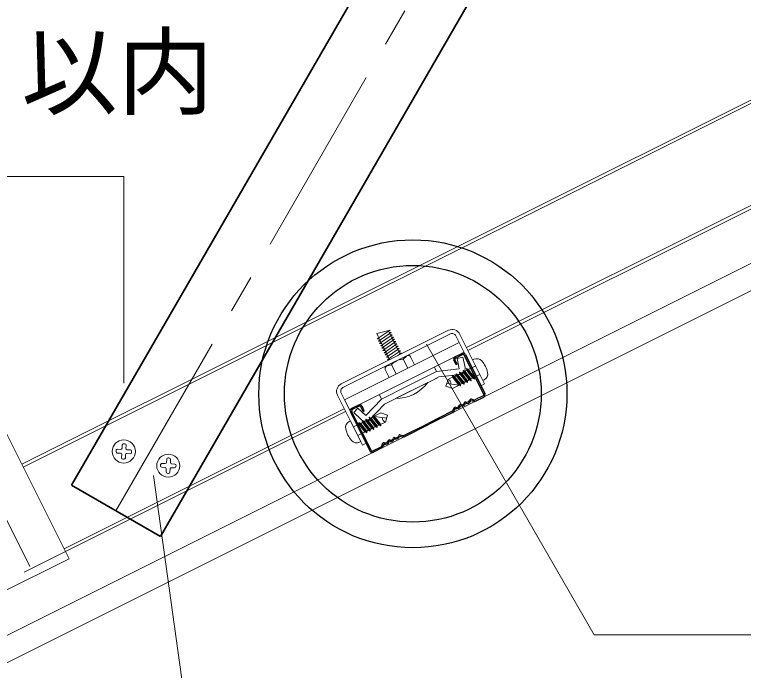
# Model space of a CAD drawing. Units: millimetres, scale not verified. Extents: x -2895 to 2955, y -2104 to 2057.
# Drawn here: x 1421.6 to 1705.6, y -1089.3 to -833.8 of the extents above; entities that cross this region are included whole.
import ezdxf
from ezdxf.enums import TextEntityAlignment as Align

# ---------------------------------------------------------------- set-up
doc = ezdxf.new("R2010")
doc.units = ezdxf.units.MM
doc.header["$LTSCALE"] = 15
doc.linetypes.add('CHAIN1', pattern=[8, 5, -1, 1, -1])
doc.linetypes.add('DASHED1', pattern=[1.8, 1.2, -0.6])
for name, color, linetype, lineweight in [('3-0_中心線', 4, 'CHAIN1', 9), ('3-1_吊りボルト', 7, 'Continuous', 18), ('3-2_野縁受け', 3, 'Continuous', 18), ('3-3_野縁', 2, 'Continuous', 25), ('3-5_寸法', 4, 'Continuous', 9), ('3-6_文字', 7, 'Continuous', 18), ('3-7_ブレース', 6, 'Continuous', 35), ('3-8_パネル', 7, 'Continuous', 18), ('3-A_クリップ', 7, 'Continuous', 18), ('3-B_ビス', 7, 'Continuous', 18)]:
    doc.layers.add(name, color=color, linetype=linetype, lineweight=lineweight)
doc.styles.add('ＭＳ ゴシック', font='')
doc.styles.get('ＭＳ ゴシック').set_extended_font_data('MS Gothic')

msp = doc.modelspace()

# ---------------------------------------------------------------- linework, layer by layer
at = {"layer": '3-0_中心線'}
for p, q in [((1461.14, -1027.16), (1874.78, -310.72)), ((1394.05, -981.74), (1430.86, -1055.35))]:
    msp.add_line(p, q, dxfattribs=at)
at = {"layer": '3-1_吊りボルト'}
for p, q in [((1413.82, -987.74), (1442.89, -1045.87)), ((1442.89, -1045.87), (1416.06, -1059.29))]:
    msp.add_line(p, q, dxfattribs=at)
at = {"layer": '3-1_吊りボルト', "linetype": 'DASHED1'}
msp.add_line((1441.46, -1043.01), (1414.63, -1056.43), dxfattribs=at)
at = {"layer": '3-2_野縁受け'}
for p, q in [((1424.47, -1009.02), (2297.63, -572.44)), ((1425, -1010.1), (2298.17, -573.51)), ((1821.1, -851.85), (1597.67, -963.56)), ((1821.64, -852.93), (1598.21, -964.64)), ((1440.92, -1041.94), (1550.07, -987.37)), ((1441.46, -1043.01), (1550.61, -988.44))]:
    msp.add_line(p, q, dxfattribs=at)
at = {"layer": '3-3_野縁'}
for p, q in [((1593.2, -967.14), (1595.88, -965.8)), ((1593.43, -967.59), (1596.11, -966.25)), ((1604.37, -981.66), (1596.78, -966.47)), ((1597.23, -966.25), (1604.81, -981.41)), ((1593.65, -970.27), (1592.75, -968.48)), ((1594.1, -970.05), (1593.2, -968.26)), ((1594.1, -970.05), (1593.65, -970.27)), ((1599.46, -984.14), (1600.41, -984.45)), ((1599.46, -984.14), (1600.41, -984.45)), ((1599.62, -983.66), (1600.57, -983.98)), ((1600.57, -983.98), (1599.62, -983.66)), ((1604.16, -982.35), (1600.95, -983.95)), ((1604.16, -982.35), (1600.95, -983.95)), ((1601.17, -984.4), (1604.38, -982.8)), ((1601.17, -984.4), (1604.38, -982.8)), ((1555.63, -985.93), (1552.95, -987.27)), ((1555.86, -986.37), (1553.17, -987.72)), ((1557.42, -988.39), (1556.53, -986.6)), ((1557.87, -988.16), (1556.98, -986.37)), ((1592.73, -987.11), (1592.41, -988.06)), ((1593.2, -987.27), (1592.89, -988.22)), ((1552.5, -988.61), (1560.09, -1003.78)), ((1560.54, -1003.57), (1552.95, -988.39)), ((1557.42, -988.39), (1557.87, -988.16)), ((1592.16, -988.35), (1582.69, -993.08)), ((1592.38, -988.79), (1582.91, -993.53)), ((1573.22, -997.82), (1582.69, -993.08)), ((1573.45, -998.26), (1582.91, -993.53)), ((1571.73, -998), (1572.68, -998.32)), ((1571.89, -997.53), (1572.84, -997.84)), ((1565, -1000.97), (1564.68, -1001.92)), ((1564.68, -1001.92), (1565, -1000.97)), ((1565.47, -1001.13), (1565.16, -1002.08)), ((1565.47, -1001.13), (1565.16, -1002.08)), ((1561.22, -1003.81), (1564.43, -1002.21)), ((1561.22, -1003.81), (1564.43, -1002.21)), ((1564.65, -1002.66), (1561.45, -1004.26)), ((1564.65, -1002.66), (1561.45, -1004.26))]:
    msp.add_line(p, q, dxfattribs=at)
for centre, radius, start, end in [((1593.65, -968.04), 1, 116.562, 206.562), ((1593.65, -968.04), 0.5, 116.562, 206.562), ((1596.33, -966.7), 1, 26.562, 116.562), ((1596.33, -966.7), 0.5, 26.562, 116.562), ((1603.93, -981.9), 0.5, 296.565, 29.0891), ((1603.93, -981.9), 0.5, 296.565, 29.0891), ((1603.93, -981.9), 1, 296.565, 29.0891), ((1603.93, -981.9), 1, 296.565, 29.0891), ((1597.23, -985.25), 0.5, 72.9622, 169.6952), ((1597.76, -983.52), 1.81, 252.9622, 340.1679), ((1597.76, -983.52), 1.31, 252.9622, 340.1679), ((1599.46, -984.14), 0.5, 71.565, 160.1679), ((1600.73, -983.5), 1, 251.5651, 296.565), ((1600.73, -983.5), 1, 251.5651, 296.565), ((1600.73, -983.5), 0.5, 251.5651, 296.565), ((1600.73, -983.5), 0.5, 251.5651, 296.565), ((1553.4, -988.16), 1, 116.568, 206.568), ((1553.4, -988.16), 0.5, 116.568, 206.568), ((1556.08, -986.82), 1, 26.568, 116.568), ((1556.08, -986.82), 0.5, 26.568, 116.568), ((1593.2, -987.27), 0.5, 72.9622, 161.5651), ((1593.73, -985.53), 1.81, 252.9622, 340.1679), ((1593.73, -985.53), 1.31, 252.9622, 340.1679), ((1595.44, -986.15), 0.5, 63.435, 169.6952), ((1595.44, -986.15), 0.5, 63.435, 160.1679), ((1596, -985.03), 1.25, 243.4349, 349.6952), ((1596, -985.03), 0.75, 243.4349, 349.6952), ((1591.94, -987.9), 0.5, 296.565, 341.565), ((1591.94, -987.9), 1, 296.565, 341.565), ((1568.27, -998.9), 1.25, 243.4349, 349.6952), ((1568.27, -998.9), 0.75, 243.4349, 349.6952), ((1569.5, -999.12), 0.5, 72.9622, 169.6952), ((1569.5, -999.12), 0.5, 63.4349, 169.6952), ((1570.03, -997.39), 1.81, 252.9622, 340.1679), ((1570.03, -997.39), 1.31, 252.9622, 340.1679), ((1571.73, -998), 0.5, 71.565, 160.1679), ((1573, -997.37), 1, 251.5651, 296.565), ((1573, -997.37), 0.5, 251.5651, 296.565), ((1564.21, -1001.76), 0.5, 296.565, 341.565), ((1564.21, -1001.76), 0.5, 296.565, 341.565), ((1564.21, -1001.76), 1, 296.565, 341.565), ((1564.21, -1001.76), 1, 296.565, 341.565), ((1565.47, -1001.13), 0.5, 72.9622, 161.5651), ((1566, -999.4), 1.81, 252.9622, 340.1679), ((1566, -999.4), 1.31, 252.9622, 340.1679), ((1567.71, -1000.01), 0.5, 63.4349, 160.1679), ((1561, -1003.37), 1, 204.0411, 296.565), ((1561, -1003.37), 1, 204.0411, 296.565), ((1561, -1003.37), 0.5, 204.0411, 296.565), ((1561, -1003.37), 0.5, 204.0411, 296.565)]:
    msp.add_arc(centre, radius, start, end, dxfattribs=at)
at = {"layer": '3-5_寸法'}
for p in [(1400.41, -896.88), (1464.2, -977.45)]:
    msp.add_line(p, (1464.2, -896.88), dxfattribs=at)
at = {"layer": '3-6_文字'}
for p, q in [((1582.05, -962.23), (1647.46, -1075.52)), ((1647.46, -1075.52), (1725.76, -1075.52))]:
    msp.add_line(p, q, dxfattribs=at)
msp.add_lwpolyline([(1376.06, -1056.95), (1515.36, -1298.23), (1475.81, -1013.35)], dxfattribs=at)
at = {"layer": '3-6_文字', "color": 2, "lineweight": 25}
for radius in [60, 50]:
    msp.add_circle((1576.78, -981.54), radius, dxfattribs=at)
at = {"layer": '3-7_ブレース'}
for p, q in [((1851.68, -310.72), (1443.82, -1017.16)), ((1897.87, -310.72), (1478.46, -1037.16)), ((1478.46, -1037.16), (1443.82, -1017.16))]:
    msp.add_line(p, q, dxfattribs=at)
at = {"layer": '3-8_パネル'}
for p, q in [((267.5, -1651.24), (2614.47, -477.75)), ((271.75, -1659.73), (2618.72, -486.25))]:
    msp.add_line(p, q, dxfattribs=at)
at = {"layer": '3-A_クリップ'}
for p, q in [((1567.9, -956.72), (1562.71, -958.09)), ((1590.71, -956.78), (1548.84, -977.72)), ((1591.42, -958.22), (1549.56, -979.15)), ((1568.35, -957.62), (1563.36, -961.06)), ((1568.79, -958.51), (1563.8, -961.95)), ((1569.24, -959.41), (1564.25, -962.84)), ((1571.81, -966.23), (1567.16, -956.92)), ((1568.35, -957.62), (1567.5, -957.6)), ((1568.79, -958.51), (1567.95, -958.5)), ((1569.24, -959.41), (1568.39, -959.39)), ((1593.57, -958.93), (1603.32, -978.43)), ((1595, -958.22), (1604.75, -977.71)), ((1550.17, -983.87), (1594.89, -961.51)), ((1563.36, -961.06), (1564.2, -961.07)), ((1563.8, -961.95), (1564.65, -961.97)), ((1569.69, -960.3), (1564.7, -963.74)), ((1570.14, -961.2), (1565.15, -964.63)), ((1570.58, -962.09), (1565.59, -965.53)), ((1569.69, -960.3), (1568.84, -960.28)), ((1570.14, -961.2), (1569.29, -961.18)), ((1570.58, -962.09), (1569.74, -962.07)), ((1564.25, -962.84), (1565.1, -962.86)), ((1564.7, -963.74), (1565.55, -963.76)), ((1565.15, -964.63), (1565.99, -964.65)), ((1571.03, -962.98), (1566.04, -966.42)), ((1571.48, -963.88), (1566.49, -967.32)), ((1571.92, -964.77), (1566.94, -968.21)), ((1571.03, -962.98), (1570.18, -962.97)), ((1571.48, -963.88), (1570.63, -963.86)), ((1571.92, -964.77), (1571.08, -964.76)), ((1552.09, -987.72), (1596.81, -965.36)), ((1565.59, -965.53), (1566.44, -965.55)), ((1566.04, -966.42), (1566.89, -966.44)), ((1566.49, -970.68), (1574.54, -966.66)), ((1566.49, -967.32), (1567.34, -967.33)), ((1572.37, -965.67), (1570.87, -966.7)), ((1572.37, -965.67), (1571.52, -965.65)), ((1572.68, -968.02), (1572.97, -967.99)), ((1572.68, -968.02), (1572.97, -967.99)), ((1574.26, -966.89), (1572.97, -967.99)), ((1574.26, -966.89), (1572.97, -967.99)), ((1572.97, -967.99), (1574.77, -971.57)), ((1574.91, -966.65), (1575.43, -966.65)), ((1574.91, -966.65), (1575.43, -966.65)), ((1575.88, -967.1), (1577.45, -970.23)), ((1594.03, -967.74), (1596.28, -967.27)), ((1594.87, -971.85), (1594.03, -967.74)), ((1597.1, -971.28), (1596.28, -967.27)), ((1566.85, -970.6), (1568.51, -970.23)), ((1566.85, -970.6), (1568.51, -970.23)), ((1566.94, -968.21), (1567.78, -968.23)), ((1567.61, -975.15), (1577.45, -970.23)), ((1568.51, -970.23), (1568.51, -970.25)), ((1568.51, -970.25), (1570.29, -973.81)), ((1566.27, -970.98), (1565.96, -971.4)), ((1566.27, -970.98), (1565.96, -971.4)), ((1566.05, -972.02), (1567.61, -975.15)), ((1586.02, -972.87), (1575.3, -978.23)), ((1586.02, -972.87), (1575.3, -978.23)), ((1586.02, -972.87), (1575.3, -978.23)), ((1585.19, -971.17), (1586.04, -972.86)), ((1586.02, -972.87), (1593.85, -971.96)), ((1593.54, -972), (1594.87, -971.85)), ((1576.33, -980.29), (1586.36, -975.27)), ((1576.33, -980.29), (1585.03, -975.93)), ((1576.33, -980.29), (1584.51, -976.2)), ((1584.81, -976.04), (1586.36, -975.27)), ((1585.25, -975.82), (1586.96, -974.97)), ((1590.39, -974.57), (1586.96, -974.97)), ((1595.1, -974.03), (1589.61, -974.66)), ((1564.57, -983.59), (1575.3, -978.23)), ((1582.59, -977.16), (1570.07, -983.42)), ((1603.32, -978.43), (1604.75, -977.71)), ((1547.41, -982.01), (1557.16, -1001.51)), ((1548.84, -981.29), (1558.59, -1000.79)), ((1563.73, -981.9), (1564.57, -983.59)), ((1576.33, -980.29), (1566.3, -985.3)), ((1550.17, -983.87), (1552.09, -987.72)), ((1564.57, -983.59), (1558.45, -990.05)), ((1555.4, -987.17), (1553.82, -988.84)), ((1555.4, -987.17), (1553.82, -988.84)), ((1558.45, -990.05), (1555.4, -987.17)), ((1558.45, -990.05), (1555.4, -987.17)), ((1560.06, -991.55), (1565.69, -985.6)), ((1566.3, -985.3), (1565.69, -985.6)), ((1556.79, -991.65), (1553.82, -988.84)), ((1556.36, -991.24), (1553.82, -988.84)), ((1557.16, -1001.51), (1558.59, -1000.79))]:
    msp.add_line(p, q, dxfattribs=at)
for points in [[(1567.9, -956.72), (1562.91, -960.16), (1563.76, -960.18)], [(1567.79, -968.24), (1563.13, -958.93), (1562.71, -958.09)]]:
    msp.add_lwpolyline(points, dxfattribs=at)
for centre, radius, start, end in [((1592.14, -959.65), 3.2, 26.5638, 116.565), ((1592.14, -959.65), 1.6, 26.5638, 116.565), ((1573.42, -974.48), 6.5, 96.5832, 139.1849), ((1573.42, -974.48), 6.5, 96.5832, 139.1849), ((1574.91, -967.65), 1, 90.2997, 130.4253), ((1574.91, -967.65), 1, 90.2997, 130.4253), ((1574.99, -967.55), 1, 26.565, 116.565), ((1566.94, -971.57), 1, 116.565, 206.5651), ((1567.07, -971.58), 1, 102.5071, 143.1671), ((1567.07, -971.58), 1, 102.5071, 143.1671), ((1594.85, -971.74), 2.3, 271.565, 11.565), ((1550.28, -980.58), 3.2, 116.565, 206.5675), ((1550.28, -980.58), 1.6, 116.565, 206.5675), ((1570.07, -967.76), 15.65, 270, 323.1301), ((1558.38, -989.98), 2.3, 226.565, 326.565)]:
    msp.add_arc(centre, radius, start, end, dxfattribs=at)
at = {"layer": '3-B_ビス'}
for p, q in [((1600.52, -968.1), (1600.07, -968.32)), ((1598.62, -972), (1601.26, -970.68)), ((1604.1, -976.37), (1600.07, -968.32)), ((1601.24, -970.68), (1601.27, -970.66)), ((1593.68, -974.45), (1593.63, -973.78)), ((1594.37, -974.11), (1593.63, -973.78)), ((1596.76, -977.8), (1593.63, -973.78)), ((1594.37, -974.11), (1595.04, -973.77)), ((1595.04, -973.77), (1594.99, -973.1)), ((1595.72, -973.43), (1594.99, -973.1)), ((1598.12, -977.12), (1594.99, -973.1)), ((1597.38, -976.79), (1595.04, -973.77)), ((1595.72, -973.43), (1596.39, -973.1)), ((1598.07, -976.45), (1595.72, -973.43)), ((1596.39, -973.1), (1596.34, -972.42)), ((1597.08, -972.75), (1596.34, -972.42)), ((1599.47, -976.45), (1596.34, -972.42)), ((1598.74, -976.11), (1596.39, -973.1)), ((1597.08, -972.75), (1597.75, -972.42)), ((1599.42, -975.77), (1597.08, -972.75)), ((1597.75, -972.42), (1597.7, -971.74)), ((1598.43, -972.08), (1597.7, -971.74)), ((1599.87, -974.53), (1597.7, -971.74)), ((1600.09, -975.44), (1597.75, -972.42)), ((1600.8, -975.1), (1599.04, -972.83)), ((1589.59, -978.59), (1590.48, -975.91)), ((1590.48, -975.91), (1592.32, -974.99)), ((1592.33, -975.13), (1592.28, -974.45)), ((1593.01, -974.79), (1592.28, -974.45)), ((1595.41, -978.48), (1592.28, -974.45)), ((1594.68, -978.15), (1592.33, -975.13)), ((1593.01, -974.79), (1593.68, -974.45)), ((1595.36, -977.8), (1593.01, -974.79)), ((1596.03, -977.47), (1593.68, -974.45)), ((1596.71, -977.13), (1594.37, -974.11)), ((1598.07, -976.45), (1598.74, -976.11)), ((1598.12, -977.12), (1598.07, -976.45)), ((1599.47, -976.45), (1598.74, -976.11)), ((1599.42, -975.77), (1600.27, -975.35)), ((1599.47, -976.45), (1599.42, -975.77)), ((1600.85, -975.78), (1599.89, -974.54)), ((1600.38, -975.57), (1600.09, -975.44)), ((1600.3, -975.35), (1602.94, -974.04)), ((1600.85, -975.78), (1600.41, -975.58)), ((1600.85, -975.78), (1600.8, -975.1)), ((1602.92, -974.03), (1602.92, -974.03)), ((1604.55, -976.15), (1604.1, -976.37)), ((1592.27, -979.49), (1589.59, -978.59)), ((1594.68, -978.15), (1589.96, -977.48)), ((1594.82, -978.21), (1592.27, -979.49)), ((1595.41, -978.48), (1594.68, -978.15)), ((1595.36, -977.8), (1596.03, -977.47)), ((1595.41, -978.48), (1595.36, -977.8)), ((1596.76, -977.8), (1596.03, -977.47)), ((1596.71, -977.13), (1597.38, -976.79)), ((1596.76, -977.8), (1596.71, -977.13)), ((1598.12, -977.12), (1597.38, -976.79)), ((1559.79, -990.7), (1562.92, -994.72)), ((1559.79, -990.7), (1560.52, -991.03)), ((1559.79, -990.7), (1559.84, -991.37)), ((1561.19, -990.7), (1560.52, -991.03)), ((1561.14, -990.02), (1564.27, -994.05)), ((1561.14, -990.02), (1561.88, -990.35)), ((1561.14, -990.02), (1561.19, -990.7)), ((1561.19, -990.7), (1563.54, -993.71)), ((1561.73, -990.29), (1564.28, -989.01)), ((1561.88, -990.35), (1566.59, -991.02)), ((1561.88, -990.35), (1564.22, -993.37)), ((1564.28, -989.01), (1566.96, -989.91)), ((1566.96, -989.91), (1566.07, -992.59)), ((1552, -992.36), (1552.45, -992.13)), ((1552.45, -992.13), (1556.48, -1000.18)), ((1556.25, -993.15), (1553.62, -994.47)), ((1555.7, -992.72), (1556.66, -993.96)), ((1555.7, -992.72), (1556.14, -992.93)), ((1555.7, -992.72), (1555.75, -993.4)), ((1555.75, -993.4), (1557.51, -995.67)), ((1556.17, -992.93), (1556.46, -993.06)), ((1557.13, -992.73), (1556.28, -993.15)), ((1556.46, -993.06), (1558.8, -996.08)), ((1557.08, -992.05), (1560.21, -996.08)), ((1557.08, -992.05), (1557.81, -992.39)), ((1557.08, -992.05), (1557.13, -992.73)), ((1557.13, -992.73), (1559.47, -995.75)), ((1558.48, -992.05), (1557.81, -992.39)), ((1557.81, -992.39), (1560.16, -995.41)), ((1558.43, -991.38), (1561.56, -995.4)), ((1558.43, -991.38), (1559.17, -991.71)), ((1558.43, -991.38), (1558.48, -992.05)), ((1558.48, -992.05), (1560.83, -995.07)), ((1559.84, -991.37), (1559.17, -991.71)), ((1559.17, -991.71), (1561.51, -994.73)), ((1559.84, -991.37), (1562.18, -994.39)), ((1560.52, -991.03), (1562.87, -994.05)), ((1564.22, -993.37), (1564.27, -994.05)), ((1566.07, -992.59), (1564.23, -993.51)), ((1553.63, -994.47), (1553.63, -994.47)), ((1557.93, -996.5), (1555.29, -997.82)), ((1556.68, -993.97), (1558.85, -996.76)), ((1558.12, -996.42), (1558.85, -996.76)), ((1559.47, -995.75), (1558.8, -996.08)), ((1558.8, -996.08), (1558.85, -996.76)), ((1559.47, -995.75), (1560.21, -996.08)), ((1560.83, -995.07), (1560.16, -995.41)), ((1560.16, -995.41), (1560.21, -996.08)), ((1560.83, -995.07), (1561.56, -995.4)), ((1562.18, -994.39), (1561.51, -994.73)), ((1561.51, -994.73), (1561.56, -995.4)), ((1562.18, -994.39), (1562.92, -994.72)), ((1563.54, -993.71), (1562.87, -994.05)), ((1562.87, -994.05), (1562.92, -994.72)), ((1563.54, -993.71), (1564.27, -994.05)), ((1555.31, -997.83), (1555.28, -997.84)), ((1463.58, -1001.48), (1463.52, -1002.73)), ((1464.11, -1001), (1464.36, -1001.02)), ((1464.61, -1001.03), (1464.36, -1001.02)), ((1465.08, -1001.56), (1465.01, -1002.8)), ((1556.03, -1000.4), (1556.48, -1000.18)), ((1461.19, -1004.11), (1461.2, -1003.86)), ((1461.22, -1003.61), (1461.2, -1003.86)), ((1461.66, -1004.63), (1462.91, -1004.7)), ((1461.74, -1003.13), (1462.99, -1003.2)), ((1466.66, -1004.89), (1465.41, -1004.83)), ((1466.73, -1003.39), (1465.49, -1003.33)), ((1467.18, -1004.42), (1467.19, -1004.17)), ((1467.21, -1003.92), (1467.19, -1004.17)), ((1463.32, -1006.47), (1463.38, -1005.22)), ((1463.79, -1007), (1464.04, -1007.01)), ((1464.29, -1007.02), (1464.04, -1007.01)), ((1464.82, -1006.55), (1464.88, -1005.3)), ((1480.91, -1007.01), (1480.84, -1008.26)), ((1481.43, -1006.54), (1481.68, -1006.55)), ((1481.93, -1006.57), (1481.68, -1006.55)), ((1482.4, -1007.09), (1482.34, -1008.34)), ((1478.52, -1009.64), (1478.53, -1009.39)), ((1478.54, -1009.14), (1478.53, -1009.39)), ((1478.99, -1010.17), (1480.24, -1010.23)), ((1479.07, -1008.67), (1480.32, -1008.73)), ((1483.98, -1010.43), (1482.73, -1010.36)), ((1484.06, -1008.93), (1482.81, -1008.86)), ((1484.51, -1009.95), (1484.52, -1009.7)), ((1484.53, -1009.46), (1484.52, -1009.7)), ((1480.65, -1012.01), (1480.71, -1010.76)), ((1481.12, -1012.53), (1481.37, -1012.54)), ((1481.62, -1012.56), (1481.37, -1012.54)), ((1482.14, -1012.08), (1482.21, -1010.84))]:
    msp.add_line(p, q, dxfattribs=at)
for points in [[(1599.02, -972.83), (1598.44, -972.08), (1598.6, -971.99)], [(1557.53, -995.67), (1558.11, -996.42), (1557.95, -996.51)]]:
    msp.add_lwpolyline(points, dxfattribs=at)
for centre in [(1464.2, -1004.01), (1481.53, -1009.55)]:
    msp.add_circle(centre, 4.5, dxfattribs=at)
for centre, radius, start, end in [((1601.67, -970.39), 2.56, 40.4611, 116.565), ((1595.54, -975.62), 10.62, 26.565, 40.4611), ((1595.54, -975.62), 10.62, 12.669, 26.565), ((1603.4, -973.85), 2.56, 296.565, 12.669), ((1589.96, -977.48), 1.66, 352.0126, 71.565), ((1566.59, -991.02), 1.66, 172.0138, 251.5663), ((1553.15, -994.65), 2.56, 116.5663, 192.6702), ((1561.02, -992.88), 10.62, 192.6702, 206.5663), ((1561.02, -992.88), 10.62, 206.5662, 220.4623), ((1464.08, -1001.5), 0.5, 87, 177), ((1464.58, -1001.53), 0.5, 357, 87), ((1554.88, -998.11), 2.56, 220.4623, 296.5663), ((1461.69, -1004.13), 0.5, 177, 267), ((1461.72, -1003.63), 0.5, 87, 177), ((1462.89, -1005.2), 0.5, 357, 87), ((1463.02, -1002.7), 0.5, 267, 357), ((1465.38, -1005.33), 0.5, 87, 177), ((1465.51, -1002.83), 0.5, 177, 267), ((1466.68, -1004.39), 0.5, 267, 357), ((1466.71, -1003.89), 0.5, 357, 87), ((1463.82, -1006.5), 0.5, 177, 267), ((1464.32, -1006.52), 0.5, 267, 357), ((1481.41, -1007.04), 0.5, 87, 177), ((1481.91, -1007.06), 0.5, 357, 87), ((1479.02, -1009.67), 0.5, 177, 267), ((1479.04, -1009.17), 0.5, 87, 177), ((1480.21, -1010.73), 0.5, 357, 87), ((1480.34, -1008.23), 0.5, 267, 357), ((1482.71, -1010.86), 0.5, 87, 177), ((1482.84, -1008.36), 0.5, 177, 267), ((1484.01, -1009.93), 0.5, 267, 357), ((1484.03, -1009.43), 0.5, 357, 87), ((1481.14, -1012.03), 0.5, 177, 267), ((1481.64, -1012.06), 0.5, 267, 357)]:
    msp.add_arc(centre, radius, start, end, dxfattribs=at)

# ---------------------------------------------------------------- texts
at = {"layer": '3-5_寸法', "color": 7, "style": 'ＭＳ ゴシック'}
msp.add_text('以内', height=27.49, dxfattribs=at).set_placement((1424.26, -878.05), align=Align.BOTTOM_LEFT)

doc.saveas('drawing.dxf')
